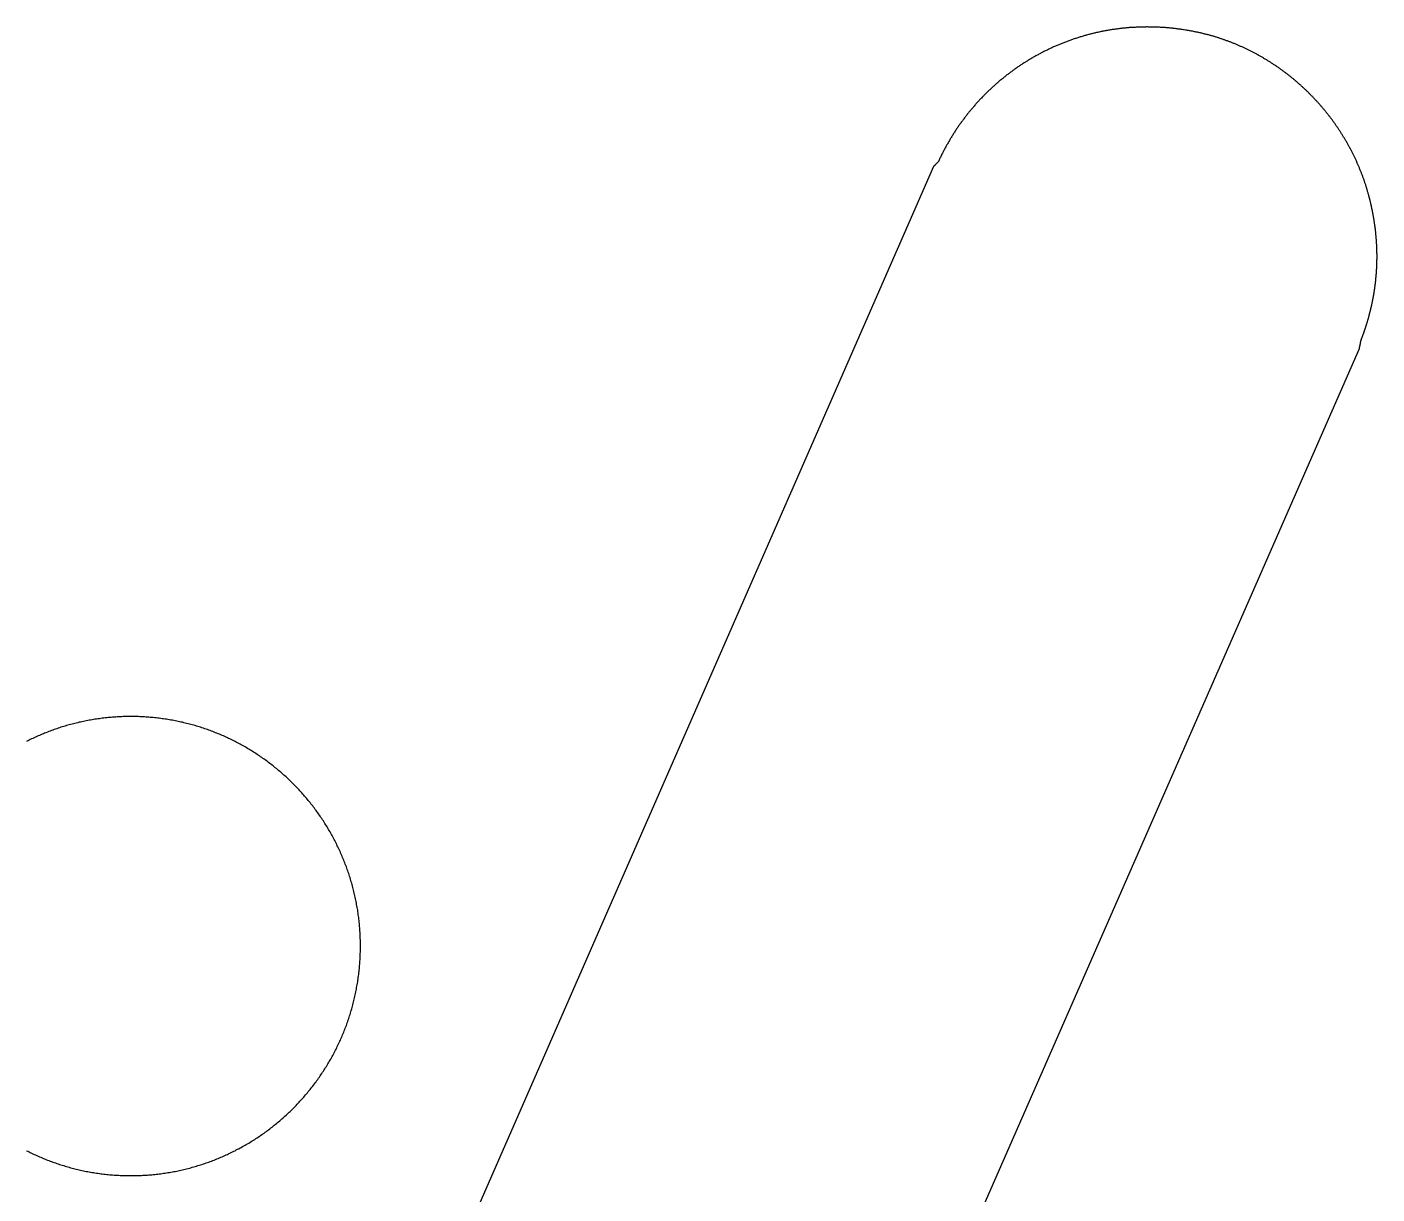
# Model space of a CAD drawing. Header units: millimetres. Extents: x -275 to 275, y -100 to 100.
# Drawn here: x 6.14 to 27.22, y -1.16 to 17.07 of the extents above; entities that cross this region are included whole.
import ezdxf

# ---------------------------------------------------------------- set-up
doc = ezdxf.new("R2010")
doc.units = ezdxf.units.MM

msp = doc.modelspace()

# ---------------------------------------------------------------- linework, layer by layer
for p, q in [((9.259, -10.338), (20.298, 14.894)), ((26.941, 12.038), (11.027, -24.248))]:
    msp.add_line(p, q)
for points in [[(26.969, 12.176), (26.971, 12.182), (26.974, 12.188), (26.976, 12.195), (26.978, 12.201), (26.981, 12.207), (26.983, 12.213), (26.985, 12.219), (26.988, 12.225), (26.99, 12.231), (26.992, 12.238), (26.995, 12.244), (26.997, 12.25), (26.999, 12.256), (27.001, 12.262), (27.004, 12.268), (27.006, 12.275), (27.008, 12.281), (27.01, 12.287), (27.012, 12.293), (27.015, 12.299), (27.017, 12.306), (27.019, 12.312), (27.021, 12.318), (27.023, 12.324), (27.025, 12.331), (27.028, 12.337), (27.03, 12.343), (27.032, 12.349), (27.034, 12.356), (27.036, 12.362), (27.038, 12.368), (27.04, 12.374), (27.042, 12.381), (27.044, 12.387), (27.046, 12.393), (27.048, 12.399), (27.05, 12.406), (27.052, 12.412), (27.054, 12.418), (27.056, 12.425), (27.058, 12.431), (27.06, 12.437), (27.062, 12.444), (27.064, 12.45), (27.066, 12.456), (27.068, 12.463), (27.07, 12.469), (27.071, 12.475), (27.073, 12.482), (27.075, 12.488), (27.077, 12.494), (27.079, 12.501), (27.081, 12.507), (27.083, 12.513), (27.084, 12.52), (27.086, 12.526), (27.088, 12.533), (27.09, 12.539), (27.091, 12.545), (27.093, 12.552), (27.095, 12.558), (27.097, 12.565), (27.098, 12.571), (27.1, 12.577), (27.102, 12.584), (27.103, 12.59), (27.105, 12.597), (27.107, 12.603), (27.108, 12.61), (27.11, 12.616), (27.112, 12.623), (27.113, 12.629), (27.115, 12.636), (27.116, 12.642), (27.118, 12.648), (27.12, 12.655), (27.121, 12.661), (27.123, 12.668), (27.124, 12.674), (27.126, 12.681), (27.127, 12.687), (27.129, 12.694), (27.13, 12.7), (27.132, 12.707), (27.133, 12.713), (27.135, 12.72), (27.136, 12.726), (27.137, 12.733), (27.139, 12.74), (27.14, 12.746), (27.142, 12.753), (27.143, 12.759), (27.144, 12.766), (27.146, 12.772), (27.147, 12.779), (27.148, 12.785), (27.15, 12.792), (27.151, 12.799), (27.152, 12.805), (27.154, 12.812), (27.155, 12.818), (27.156, 12.825), (27.157, 12.831), (27.159, 12.838), (27.16, 12.845), (27.161, 12.851), (27.162, 12.858), (27.163, 12.865), (27.164, 12.871), (27.166, 12.878), (27.167, 12.884), (27.168, 12.891), (27.169, 12.898), (27.17, 12.904), (27.171, 12.911), (27.172, 12.918), (27.173, 12.924), (27.174, 12.931), (27.176, 12.938), (27.177, 12.944), (27.178, 12.951), (27.179, 12.958), (27.18, 12.964), (27.181, 12.971), (27.182, 12.978), (27.182, 12.984), (27.183, 12.991), (27.184, 12.998), (27.185, 13.004), (27.186, 13.011), (27.187, 13.018), (27.188, 13.025), (27.189, 13.031), (27.19, 13.038), (27.191, 13.045), (27.191, 13.051), (27.192, 13.058), (27.193, 13.065), (27.194, 13.072), (27.195, 13.078), (27.195, 13.085), (27.196, 13.092), (27.197, 13.099), (27.198, 13.105), (27.198, 13.112), (27.199, 13.119), (27.2, 13.126), (27.2, 13.132), (27.201, 13.139), (27.202, 13.146), (27.202, 13.153), (27.203, 13.16), (27.204, 13.166), (27.204, 13.173), (27.205, 13.18), (27.205, 13.187), (27.206, 13.194), (27.207, 13.2), (27.207, 13.207), (27.208, 13.214), (27.208, 13.221), (27.209, 13.228), (27.209, 13.235), (27.21, 13.241), (27.21, 13.248), (27.21, 13.255), (27.211, 13.262), (27.211, 13.269), (27.212, 13.276), (27.212, 13.283), (27.213, 13.289), (27.213, 13.296), (27.213, 13.303), (27.214, 13.31), (27.214, 13.317), (27.214, 13.324), (27.215, 13.331), (27.215, 13.338), (27.215, 13.344), (27.215, 13.351), (27.216, 13.358), (27.216, 13.365), (27.216, 13.372), (27.216, 13.379), (27.216, 13.386), (27.217, 13.393), (27.217, 13.4), (27.217, 13.407), (27.217, 13.413), (27.217, 13.42), (27.217, 13.427), (27.217, 13.434), (27.218, 13.441), (27.218, 13.448), (27.218, 13.455), (27.218, 13.462), (27.218, 13.469), (27.218, 13.476), (27.218, 13.483), (27.218, 13.49), (27.218, 13.497), (27.218, 13.504), (27.218, 13.511), (27.218, 13.518), (27.218, 13.525), (27.217, 13.532), (27.217, 13.539), (27.217, 13.546), (27.217, 13.553), (27.217, 13.56), (27.217, 13.567), (27.217, 13.574), (27.216, 13.581), (27.216, 13.588), (27.216, 13.595), (27.216, 13.602), (27.216, 13.609), (27.215, 13.616), (27.215, 13.623), (27.215, 13.63), (27.214, 13.637), (27.214, 13.644), (27.214, 13.651), (27.213, 13.658), (27.213, 13.665), (27.213, 13.672), (27.212, 13.679), (27.212, 13.686), (27.212, 13.693), (27.211, 13.7), (27.211, 13.707), (27.21, 13.714), (27.21, 13.721), (27.209, 13.728), (27.209, 13.736), (27.208, 13.743), (27.208, 13.75), (27.207, 13.757), (27.207, 13.764), (27.206, 13.771), (27.205, 13.778), (27.205, 13.785), (27.204, 13.792), (27.204, 13.799), (27.203, 13.806), (27.202, 13.814), (27.202, 13.821), (27.201, 13.828), (27.2, 13.835), (27.2, 13.842), (27.199, 13.849), (27.198, 13.856), (27.197, 13.863), (27.197, 13.87), (27.196, 13.878), (27.195, 13.885), (27.194, 13.892), (27.193, 13.899), (27.192, 13.906), (27.192, 13.913), (27.191, 13.92), (27.19, 13.928), (27.189, 13.935), (27.188, 13.942), (27.187, 13.949), (27.186, 13.956), (27.185, 13.963), (27.184, 13.971), (27.183, 13.978), (27.182, 13.985), (27.181, 13.992), (27.18, 13.999), (27.179, 14.006), (27.178, 14.014), (27.177, 14.021), (27.176, 14.028), (27.175, 14.035), (27.174, 14.042), (27.173, 14.05), (27.171, 14.057), (27.17, 14.064), (27.169, 14.071), (27.168, 14.078), (27.167, 14.086), (27.165, 14.093), (27.164, 14.1), (27.163, 14.107), (27.162, 14.114), (27.16, 14.122), (27.159, 14.129), (27.158, 14.136), (27.156, 14.143), (27.155, 14.151), (27.154, 14.158), (27.152, 14.165), (27.151, 14.172), (27.149, 14.179), (27.148, 14.187), (27.147, 14.194), (27.145, 14.201), (27.144, 14.208), (27.142, 14.216), (27.141, 14.223), (27.139, 14.23), (27.138, 14.237), (27.136, 14.245), (27.134, 14.252), (27.133, 14.259), (27.131, 14.266), (27.13, 14.274), (27.128, 14.281), (27.126, 14.288), (27.125, 14.296), (27.123, 14.303), (27.121, 14.31), (27.12, 14.317), (27.118, 14.325), (27.116, 14.332), (27.114, 14.339), (27.113, 14.347), (27.111, 14.354), (27.109, 14.361), (27.107, 14.368), (27.105, 14.376), (27.104, 14.383), (27.102, 14.39), (27.1, 14.398), (27.098, 14.405), (27.096, 14.412), (27.094, 14.42), (27.092, 14.427), (27.09, 14.434), (27.088, 14.442), (27.085, 14.452), (27.082, 14.463), (27.079, 14.475), (27.076, 14.486), (27.072, 14.498), (27.069, 14.509), (27.066, 14.52), (27.062, 14.532), (27.059, 14.543), (27.055, 14.555), (27.052, 14.566), (27.048, 14.577), (27.045, 14.589), (27.041, 14.6), (27.037, 14.611), (27.034, 14.623), (27.03, 14.634), (27.026, 14.645), (27.022, 14.656), (27.019, 14.668), (27.015, 14.679), (27.011, 14.69), (27.007, 14.701), (27.003, 14.712), (26.999, 14.723), (26.995, 14.735), (26.99, 14.746), (26.986, 14.757), (26.982, 14.768), (26.978, 14.779), (26.974, 14.79), (26.969, 14.801), (26.965, 14.812), (26.961, 14.823), (26.956, 14.834), (26.952, 14.845), (26.947, 14.856), (26.943, 14.867), (26.938, 14.878), (26.934, 14.889), (26.929, 14.899), (26.924, 14.91), (26.92, 14.921), (26.915, 14.932), (26.91, 14.943), (26.905, 14.954), (26.901, 14.964), (26.896, 14.975), (26.891, 14.986), (26.886, 14.997), (26.881, 15.007), (26.876, 15.018), (26.871, 15.029), (26.866, 15.039), (26.861, 15.05), (26.855, 15.06), (26.85, 15.071), (26.845, 15.081), (26.84, 15.092), (26.834, 15.103), (26.829, 15.113), (26.824, 15.124), (26.818, 15.134), (26.813, 15.144), (26.807, 15.155), (26.802, 15.165), (26.796, 15.176), (26.791, 15.186), (26.785, 15.196), (26.78, 15.207), (26.774, 15.217), (26.768, 15.227), (26.763, 15.238), (26.757, 15.248), (26.751, 15.258), (26.745, 15.268), (26.739, 15.278), (26.733, 15.289), (26.728, 15.299), (26.722, 15.309), (26.716, 15.319), (26.71, 15.329), (26.703, 15.339), (26.697, 15.349), (26.691, 15.359), (26.685, 15.369), (26.679, 15.379), (26.673, 15.389), (26.666, 15.399), (26.66, 15.409), (26.654, 15.419), (26.648, 15.429), (26.641, 15.438), (26.635, 15.448), (26.628, 15.458), (26.622, 15.468), (26.615, 15.478), (26.609, 15.487), (26.602, 15.497), (26.596, 15.507), (26.589, 15.516), (26.582, 15.526), (26.576, 15.536), (26.569, 15.545), (26.562, 15.555), (26.555, 15.564), (26.549, 15.574), (26.542, 15.584), (26.535, 15.593), (26.528, 15.602), (26.521, 15.612), (26.514, 15.621), (26.507, 15.631), (26.5, 15.64), (26.493, 15.649), (26.486, 15.659), (26.479, 15.668), (26.472, 15.677), (26.465, 15.687), (26.457, 15.696), (26.45, 15.705), (26.443, 15.714), (26.436, 15.723), (26.428, 15.733), (26.421, 15.742), (26.414, 15.751), (26.406, 15.76), (26.399, 15.769), (26.391, 15.778), (26.384, 15.787), (26.376, 15.796), (26.369, 15.805), (26.361, 15.814), (26.353, 15.823), (26.346, 15.831), (26.338, 15.84), (26.331, 15.849), (26.323, 15.858), (26.315, 15.867), (26.307, 15.875), (26.299, 15.884), (26.292, 15.893), (26.284, 15.901), (26.276, 15.91), (26.268, 15.919), (26.26, 15.927), (26.252, 15.936), (26.244, 15.944), (26.236, 15.953), (26.228, 15.961), (26.22, 15.97), (26.212, 15.978), (26.204, 15.987), (26.196, 15.995), (26.187, 16.003), (26.179, 16.012), (26.171, 16.02), (26.163, 16.028), (26.154, 16.036), (26.146, 16.045), (26.138, 16.053), (26.129, 16.061), (26.121, 16.069), (26.113, 16.077), (26.104, 16.085), (26.096, 16.093), (26.087, 16.101), (26.079, 16.109), (26.07, 16.117), (26.061, 16.125), (26.053, 16.133), (26.044, 16.141), (26.036, 16.149), (26.027, 16.157), (26.018, 16.165), (26.009, 16.172), (26.001, 16.18), (25.992, 16.188), (25.983, 16.196), (25.974, 16.203), (25.965, 16.211), (25.957, 16.218), (25.948, 16.226), (25.939, 16.234), (25.93, 16.241), (25.921, 16.249), (25.912, 16.256), (25.903, 16.263), (25.894, 16.271), (25.885, 16.278), (25.876, 16.286), (25.866, 16.293), (25.857, 16.3), (25.848, 16.307), (25.839, 16.315), (25.83, 16.322), (25.821, 16.329), (25.811, 16.336), (25.802, 16.343), (25.793, 16.35), (25.783, 16.357), (25.774, 16.364), (25.765, 16.371), (25.755, 16.378), (25.746, 16.385), (25.736, 16.392), (25.727, 16.399), (25.717, 16.406), (25.708, 16.413), (25.698, 16.419), (25.689, 16.426), (25.679, 16.433), (25.67, 16.44), (25.66, 16.446), (25.65, 16.453), (25.641, 16.459), (25.631, 16.466), (25.621, 16.472), (25.612, 16.479), (25.602, 16.485), (25.592, 16.492), (25.582, 16.498), (25.572, 16.505), (25.563, 16.511), (25.553, 16.517), (25.543, 16.523), (25.533, 16.53), (25.523, 16.536), (25.513, 16.542), (25.503, 16.548), (25.493, 16.554), (25.483, 16.56), (25.473, 16.566), (25.463, 16.572), (25.453, 16.578), (25.443, 16.584), (25.433, 16.59), (25.423, 16.596), (25.413, 16.602), (25.402, 16.608), (25.392, 16.614), (25.382, 16.619), (25.372, 16.625), (25.362, 16.631), (25.351, 16.636), (25.341, 16.642), (25.331, 16.648), (25.32, 16.653), (25.31, 16.659), (25.3, 16.664), (25.289, 16.67), (25.279, 16.675), (25.268, 16.68), (25.258, 16.686), (25.247, 16.691), (25.237, 16.696), (25.227, 16.701), (25.216, 16.707), (25.205, 16.712), (25.195, 16.717), (25.184, 16.722), (25.174, 16.727), (25.163, 16.732), (25.153, 16.737), (25.142, 16.742), (25.131, 16.747), (25.121, 16.752), (25.11, 16.757), (25.099, 16.762), (25.088, 16.766), (25.078, 16.771), (25.067, 16.776), (25.056, 16.781), (25.045, 16.785), (25.034, 16.79), (25.024, 16.794), (25.013, 16.799), (25.002, 16.803), (24.991, 16.808), (24.98, 16.812), (24.969, 16.817), (24.958, 16.821), (24.947, 16.825), (24.936, 16.83), (24.925, 16.834), (24.914, 16.838), (24.903, 16.842), (24.892, 16.846), (24.881, 16.85), (24.87, 16.854), (24.859, 16.858), (24.848, 16.862), (24.837, 16.866), (24.826, 16.87), (24.815, 16.874), (24.803, 16.878), (24.792, 16.882), (24.781, 16.886), (24.77, 16.889), (24.759, 16.893), (24.747, 16.897), (24.736, 16.9), (24.725, 16.904), (24.714, 16.907), (24.702, 16.911), (24.691, 16.914), (24.68, 16.918), (24.668, 16.921), (24.657, 16.924), (24.645, 16.928), (24.634, 16.931), (24.623, 16.934), (24.611, 16.937), (24.6, 16.94), (24.588, 16.944), (24.577, 16.947), (24.565, 16.95), (24.554, 16.953), (24.542, 16.956), (24.531, 16.958), (24.519, 16.961), (24.508, 16.964), (24.496, 16.967), (24.485, 16.97), (24.473, 16.972), (24.462, 16.975), (24.45, 16.978), (24.438, 16.98), (24.427, 16.983), (24.415, 16.985), (24.403, 16.988), (24.392, 16.99), (24.38, 16.993), (24.367, 16.995), (24.351, 16.998), (24.335, 17.001), (24.32, 17.004), (24.304, 17.007), (24.288, 17.01), (24.272, 17.013), (24.257, 17.016), (24.241, 17.018), (24.225, 17.021), (24.209, 17.023), (24.194, 17.026), (24.178, 17.028), (24.162, 17.03), (24.147, 17.033), (24.131, 17.035), (24.115, 17.037), (24.1, 17.039), (24.084, 17.041), (24.068, 17.043), (24.053, 17.044), (24.037, 17.046), (24.022, 17.048), (24.006, 17.049), (23.99, 17.051), (23.975, 17.053), (23.959, 17.054), (23.944, 17.055), (23.928, 17.057), (23.913, 17.058), (23.897, 17.059), (23.882, 17.06), (23.866, 17.061), (23.851, 17.062), (23.836, 17.063), (23.82, 17.064), (23.805, 17.064), (23.789, 17.065), (23.774, 17.066), (23.759, 17.066), (23.743, 17.067), (23.728, 17.067), (23.713, 17.068), (23.697, 17.068), (23.682, 17.068), (23.667, 17.068), (23.652, 17.068), (23.636, 17.069), (23.621, 17.069), (23.606, 17.068), (23.591, 17.068), (23.575, 17.068), (23.56, 17.068), (23.545, 17.067), (23.53, 17.067), (23.515, 17.067), (23.5, 17.066), (23.485, 17.066), (23.47, 17.065), (23.455, 17.064), (23.439, 17.063), (23.424, 17.063), (23.409, 17.062), (23.394, 17.061), (23.379, 17.06), (23.364, 17.059), (23.35, 17.058), (23.335, 17.056), (23.32, 17.055), (23.305, 17.054), (23.29, 17.052), (23.275, 17.051), (23.26, 17.049), (23.245, 17.048), (23.231, 17.046), (23.216, 17.045), (23.201, 17.043), (23.186, 17.041), (23.172, 17.039), (23.157, 17.037), (23.142, 17.035), (23.128, 17.033), (23.113, 17.031), (23.098, 17.029), (23.084, 17.027), (23.069, 17.025), (23.055, 17.022), (23.04, 17.02), (23.025, 17.017), (23.011, 17.015), (22.996, 17.012), (22.982, 17.01), (22.968, 17.007), (22.953, 17.004), (22.939, 17.001), (22.924, 16.999), (22.91, 16.996), (22.896, 16.993), (22.881, 16.99), (22.867, 16.987), (22.853, 16.983), (22.838, 16.98), (22.824, 16.977), (22.81, 16.974), (22.796, 16.97), (22.782, 16.967), (22.767, 16.963), (22.753, 16.96), (22.739, 16.956), (22.725, 16.953), (22.711, 16.949), (22.697, 16.945), (22.683, 16.941), (22.669, 16.938), (22.655, 16.934), (22.641, 16.93), (22.627, 16.926), (22.613, 16.921), (22.599, 16.917), (22.585, 16.913), (22.572, 16.909), (22.558, 16.905), (22.544, 16.9), (22.53, 16.896), (22.517, 16.891), (22.503, 16.887), (22.489, 16.882), (22.476, 16.878), (22.462, 16.873), (22.448, 16.868), (22.435, 16.863), (22.421, 16.859), (22.408, 16.854), (22.394, 16.849), (22.381, 16.844), (22.367, 16.839), (22.354, 16.833), (22.34, 16.828), (22.327, 16.823), (22.314, 16.818), (22.3, 16.813), (22.287, 16.807), (22.274, 16.802), (22.26, 16.796), (22.247, 16.791), (22.234, 16.785), (22.221, 16.78), (22.208, 16.774), (22.195, 16.768), (22.181, 16.762), (22.168, 16.757), (22.155, 16.751), (22.142, 16.745), (22.129, 16.739), (22.116, 16.733), (22.104, 16.727), (22.091, 16.72), (22.078, 16.714), (22.065, 16.708), (22.052, 16.702), (22.039, 16.695), (22.027, 16.689), (22.014, 16.683), (22.001, 16.676), (21.989, 16.67), (21.976, 16.663), (21.963, 16.656), (21.951, 16.65), (21.938, 16.643), (21.926, 16.636), (21.913, 16.629), (21.901, 16.623), (21.888, 16.616), (21.876, 16.609), (21.864, 16.602), (21.851, 16.595), (21.839, 16.588), (21.827, 16.58), (21.814, 16.573), (21.802, 16.566), (21.79, 16.559), (21.778, 16.551), (21.766, 16.544), (21.754, 16.536), (21.742, 16.529), (21.73, 16.521), (21.718, 16.514), (21.706, 16.506), (21.694, 16.499), (21.682, 16.491), (21.67, 16.483), (21.658, 16.475), (21.646, 16.468), (21.635, 16.46), (21.623, 16.452), (21.611, 16.444), (21.6, 16.436), (21.588, 16.428), (21.576, 16.419), (21.565, 16.411), (21.553, 16.403), (21.542, 16.395), (21.53, 16.387), (21.519, 16.378), (21.508, 16.37), (21.496, 16.361), (21.485, 16.353), (21.474, 16.344), (21.462, 16.336), (21.451, 16.327), (21.44, 16.319), (21.429, 16.31), (21.418, 16.301), (21.407, 16.292), (21.396, 16.284), (21.385, 16.275), (21.374, 16.266), (21.363, 16.257), (21.352, 16.248), (21.341, 16.239), (21.33, 16.23), (21.319, 16.221), (21.308, 16.212), (21.298, 16.202), (21.287, 16.193), (21.276, 16.184), (21.266, 16.175), (21.255, 16.165), (21.245, 16.156), (21.234, 16.146), (21.224, 16.137), (21.213, 16.127), (21.203, 16.118), (21.193, 16.108), (21.182, 16.099), (21.172, 16.089), (21.162, 16.079), (21.152, 16.069), (21.141, 16.06), (21.131, 16.05), (21.121, 16.04), (21.111, 16.03), (21.101, 16.02), (21.091, 16.01), (21.081, 16), (21.071, 15.99), (21.062, 15.98), (21.052, 15.97), (21.042, 15.959), (21.032, 15.949), (21.023, 15.939), (21.013, 15.929), (21.003, 15.918), (20.994, 15.908), (20.984, 15.897), (20.975, 15.887), (20.965, 15.877), (20.956, 15.866), (20.947, 15.855), (20.937, 15.845), (20.928, 15.834), (20.919, 15.823), (20.91, 15.813), (20.9, 15.802), (20.891, 15.791), (20.882, 15.78), (20.873, 15.77), (20.864, 15.759), (20.855, 15.748), (20.846, 15.737), (20.837, 15.726), (20.829, 15.715), (20.82, 15.704), (20.811, 15.692), (20.802, 15.681), (20.794, 15.67), (20.785, 15.659), (20.777, 15.648), (20.768, 15.636), (20.76, 15.625), (20.751, 15.614), (20.743, 15.602), (20.734, 15.591), (20.726, 15.579), (20.718, 15.568), (20.71, 15.556), (20.701, 15.545), (20.693, 15.533), (20.685, 15.522), (20.677, 15.51), (20.669, 15.498), (20.661, 15.487), (20.653, 15.475), (20.645, 15.463), (20.638, 15.451), (20.63, 15.439), (20.622, 15.427), (20.614, 15.416), (20.607, 15.404), (20.599, 15.392), (20.592, 15.38), (20.584, 15.368), (20.577, 15.355), (20.569, 15.343), (20.562, 15.331), (20.555, 15.319), (20.547, 15.307), (20.54, 15.295), (20.533, 15.282), (20.526, 15.27), (20.519, 15.258), (20.512, 15.245), (20.505, 15.233), (20.498, 15.221), (20.491, 15.208), (20.484, 15.196), (20.477, 15.183), (20.471, 15.171), (20.464, 15.158), (20.457, 15.145), (20.451, 15.133), (20.444, 15.12), (20.438, 15.107), (20.431, 15.095), (20.425, 15.082), (20.419, 15.069), (20.412, 15.056), (20.406, 15.044), (20.4, 15.031), (20.394, 15.018), (20.388, 15.005), (20.381, 14.992), (20.375, 14.979), (20.369, 14.966)], [(20.369, 14.966), (20.368, 14.964), (20.366, 14.962), (20.364, 14.96), (20.362, 14.958), (20.36, 14.957), (20.358, 14.955), (20.357, 14.953), (20.355, 14.951), (20.353, 14.95), (20.351, 14.948), (20.35, 14.946), (20.348, 14.944), (20.346, 14.943), (20.345, 14.941), (20.343, 14.94), (20.341, 14.938), (20.34, 14.936), (20.338, 14.935), (20.337, 14.933), (20.335, 14.932), (20.334, 14.93), (20.332, 14.929), (20.331, 14.927), (20.33, 14.926), (20.328, 14.925), (20.327, 14.923), (20.326, 14.922), (20.324, 14.921), (20.323, 14.92), (20.322, 14.918), (20.321, 14.917), (20.32, 14.916), (20.319, 14.915), (20.318, 14.914), (20.317, 14.914), (20.316, 14.913), (20.316, 14.912), (20.315, 14.911), (20.314, 14.91), (20.313, 14.91), (20.313, 14.909), (20.312, 14.908), (20.312, 14.908), (20.311, 14.907), (20.31, 14.907), (20.31, 14.906), (20.31, 14.906), (20.309, 14.905), (20.309, 14.905), (20.308, 14.904), (20.308, 14.904), (20.307, 14.904), (20.307, 14.903), (20.307, 14.903), (20.306, 14.902), (20.306, 14.902), (20.306, 14.902), (20.305, 14.901), (20.305, 14.901), (20.305, 14.901), (20.304, 14.901), (20.304, 14.9), (20.304, 14.9), (20.304, 14.9), (20.303, 14.9), (20.303, 14.899), (20.303, 14.899), (20.303, 14.899), (20.303, 14.899), (20.302, 14.899), (20.302, 14.898), (20.302, 14.898), (20.302, 14.898), (20.302, 14.898), (20.302, 14.898), (20.302, 14.898), (20.301, 14.898), (20.301, 14.897), (20.301, 14.897), (20.301, 14.897), (20.301, 14.897), (20.301, 14.897), (20.301, 14.897), (20.301, 14.897), (20.3, 14.897), (20.3, 14.896), (20.3, 14.896), (20.3, 14.896), (20.3, 14.896), (20.3, 14.896), (20.3, 14.896), (20.3, 14.896), (20.3, 14.896), (20.3, 14.896), (20.3, 14.896), (20.3, 14.896), (20.299, 14.896), (20.299, 14.896), (20.299, 14.895), (20.299, 14.895), (20.299, 14.895), (20.299, 14.895), (20.299, 14.895), (20.299, 14.895), (20.299, 14.895), (20.299, 14.895), (20.299, 14.895), (20.299, 14.895), (20.299, 14.895), (20.299, 14.895), (20.299, 14.895), (20.299, 14.895), (20.299, 14.895), (20.299, 14.895), (20.299, 14.895), (20.299, 14.895), (20.299, 14.895), (20.299, 14.895), (20.299, 14.895), (20.299, 14.895), (20.299, 14.895), (20.299, 14.895), (20.299, 14.895), (20.298, 14.895), (20.298, 14.895), (20.298, 14.895), (20.298, 14.895), (20.298, 14.894), (20.298, 14.894), (20.298, 14.894), (20.298, 14.894), (20.298, 14.894), (20.298, 14.894), (20.298, 14.894), (20.298, 14.894), (20.298, 14.894), (20.298, 14.894), (20.298, 14.894), (20.298, 14.894), (20.298, 14.894), (20.298, 14.894), (20.298, 14.894), (20.298, 14.894), (20.298, 14.894), (20.298, 14.894), (20.298, 14.894), (20.298, 14.894), (20.298, 14.894), (20.298, 14.894), (20.298, 14.894), (20.298, 14.894), (20.298, 14.894), (20.298, 14.894), (20.298, 14.894), (20.298, 14.894), (20.298, 14.894), (20.298, 14.894), (20.298, 14.894), (20.298, 14.894), (20.298, 14.894), (20.298, 14.894), (20.298, 14.894), (20.298, 14.894), (20.298, 14.894), (20.298, 14.894), (20.298, 14.894), (20.298, 14.894), (20.298, 14.894), (20.298, 14.894), (20.298, 14.894), (20.298, 14.894), (20.298, 14.894), (20.298, 14.894), (20.298, 14.894), (20.298, 14.894), (20.298, 14.894), (20.298, 14.894), (20.298, 14.894), (20.298, 14.894), (20.298, 14.894), (20.298, 14.894), (20.298, 14.894), (20.298, 14.894), (20.298, 14.894), (20.298, 14.894), (20.298, 14.894), (20.298, 14.894), (20.298, 14.894), (20.298, 14.894), (20.298, 14.894), (20.298, 14.894), (20.298, 14.894), (20.298, 14.894), (20.298, 14.894), (20.298, 14.894), (20.298, 14.894), (20.298, 14.894), (20.298, 14.894), (20.298, 14.894), (20.298, 14.894), (20.298, 14.894), (20.298, 14.894), (20.298, 14.894), (20.298, 14.894), (20.298, 14.894), (20.298, 14.894), (20.298, 14.894), (20.298, 14.894), (20.298, 14.894), (20.298, 14.894), (20.298, 14.894), (20.298, 14.894), (20.298, 14.894), (20.298, 14.894), (20.298, 14.894)], [(26.941, 12.038), (26.941, 12.038), (26.941, 12.038), (26.941, 12.038), (26.941, 12.038), (26.941, 12.038), (26.941, 12.038), (26.941, 12.038), (26.941, 12.038), (26.941, 12.038), (26.941, 12.038), (26.941, 12.038), (26.941, 12.038), (26.941, 12.038), (26.941, 12.038), (26.941, 12.038), (26.941, 12.038), (26.941, 12.038), (26.941, 12.038), (26.941, 12.038), (26.941, 12.038), (26.941, 12.038), (26.941, 12.038), (26.941, 12.038), (26.941, 12.038), (26.941, 12.038), (26.941, 12.038), (26.941, 12.038), (26.941, 12.038), (26.941, 12.038), (26.941, 12.038), (26.941, 12.038), (26.941, 12.038), (26.941, 12.038), (26.941, 12.038), (26.941, 12.038), (26.941, 12.038), (26.941, 12.038), (26.941, 12.038), (26.941, 12.038), (26.941, 12.038), (26.941, 12.038), (26.941, 12.038), (26.941, 12.038), (26.941, 12.038), (26.941, 12.038), (26.941, 12.038), (26.941, 12.038), (26.941, 12.038), (26.941, 12.038), (26.941, 12.038), (26.941, 12.038), (26.941, 12.038), (26.941, 12.038), (26.941, 12.038), (26.941, 12.038), (26.941, 12.038), (26.941, 12.038), (26.941, 12.038), (26.941, 12.038), (26.941, 12.038), (26.941, 12.038), (26.941, 12.038), (26.941, 12.038), (26.941, 12.038), (26.941, 12.038), (26.941, 12.038), (26.941, 12.038), (26.941, 12.038), (26.941, 12.038), (26.941, 12.038), (26.941, 12.039), (26.941, 12.039), (26.941, 12.039), (26.941, 12.039), (26.941, 12.039), (26.941, 12.039), (26.942, 12.039), (26.942, 12.039), (26.942, 12.039), (26.942, 12.039), (26.942, 12.039), (26.942, 12.039), (26.942, 12.039), (26.942, 12.039), (26.942, 12.039), (26.942, 12.039), (26.942, 12.039), (26.942, 12.039), (26.942, 12.039), (26.942, 12.039), (26.942, 12.039), (26.942, 12.039), (26.942, 12.039), (26.942, 12.039), (26.942, 12.039), (26.942, 12.039), (26.942, 12.039), (26.942, 12.039), (26.942, 12.039), (26.942, 12.039), (26.942, 12.039), (26.942, 12.039), (26.942, 12.04), (26.942, 12.04), (26.942, 12.04), (26.942, 12.04), (26.942, 12.04), (26.942, 12.04), (26.942, 12.04), (26.942, 12.04), (26.942, 12.04), (26.942, 12.04), (26.942, 12.04), (26.942, 12.04), (26.942, 12.04), (26.942, 12.041), (26.942, 12.041), (26.942, 12.041), (26.942, 12.041), (26.942, 12.041), (26.942, 12.041), (26.942, 12.041), (26.942, 12.041), (26.942, 12.041), (26.942, 12.041), (26.942, 12.042), (26.942, 12.042), (26.942, 12.042), (26.942, 12.042), (26.942, 12.042), (26.942, 12.042), (26.942, 12.043), (26.942, 12.043), (26.942, 12.043), (26.942, 12.043), (26.943, 12.043), (26.943, 12.043), (26.943, 12.044), (26.943, 12.044), (26.943, 12.044), (26.943, 12.044), (26.943, 12.045), (26.943, 12.045), (26.943, 12.045), (26.943, 12.045), (26.943, 12.046), (26.943, 12.046), (26.943, 12.046), (26.943, 12.047), (26.943, 12.047), (26.943, 12.047), (26.944, 12.048), (26.944, 12.048), (26.944, 12.049), (26.944, 12.049), (26.944, 12.049), (26.944, 12.05), (26.944, 12.05), (26.944, 12.051), (26.944, 12.051), (26.944, 12.052), (26.945, 12.052), (26.945, 12.053), (26.945, 12.053), (26.945, 12.054), (26.945, 12.055), (26.945, 12.056), (26.945, 12.056), (26.946, 12.057), (26.946, 12.058), (26.946, 12.058), (26.946, 12.059), (26.946, 12.06), (26.946, 12.061), (26.947, 12.062), (26.947, 12.063), (26.947, 12.064), (26.947, 12.065), (26.948, 12.066), (26.948, 12.067), (26.948, 12.069), (26.948, 12.07), (26.949, 12.071), (26.949, 12.073), (26.949, 12.074), (26.949, 12.076), (26.95, 12.077), (26.95, 12.079), (26.95, 12.081), (26.951, 12.082), (26.951, 12.084), (26.952, 12.086), (26.952, 12.088), (26.953, 12.091), (26.953, 12.093), (26.953, 12.095), (26.954, 12.098), (26.954, 12.1), (26.955, 12.103), (26.956, 12.106), (26.956, 12.108), (26.957, 12.111), (26.957, 12.114), (26.958, 12.117), (26.958, 12.119), (26.959, 12.122), (26.959, 12.125), (26.96, 12.127), (26.96, 12.13), (26.961, 12.133), (26.961, 12.136), (26.962, 12.139), (26.962, 12.142), (26.963, 12.144), (26.964, 12.147), (26.964, 12.15), (26.965, 12.153), (26.965, 12.156), (26.966, 12.159), (26.966, 12.162), (26.967, 12.165), (26.967, 12.168), (26.968, 12.171), (26.968, 12.174), (26.969, 12.176)], [(6.129, -0.487), (6.149, -0.497), (6.169, -0.507), (6.189, -0.516), (6.209, -0.526), (6.229, -0.536), (6.249, -0.545), (6.27, -0.554), (6.29, -0.564), (6.31, -0.573), (6.331, -0.582), (6.351, -0.591), (6.372, -0.599), (6.393, -0.608), (6.413, -0.616), (6.434, -0.625), (6.455, -0.633), (6.476, -0.641), (6.497, -0.649), (6.518, -0.657), (6.539, -0.664), (6.56, -0.672), (6.581, -0.679), (6.603, -0.687), (6.624, -0.694), (6.646, -0.701), (6.667, -0.708), (6.689, -0.715), (6.71, -0.721), (6.732, -0.728), (6.753, -0.734), (6.775, -0.741), (6.797, -0.747), (6.819, -0.753), (6.841, -0.758), (6.863, -0.764), (6.885, -0.77), (6.907, -0.775), (6.929, -0.781), (6.951, -0.786), (6.973, -0.791), (6.996, -0.796), (7.018, -0.8), (7.041, -0.805), (7.063, -0.81), (7.085, -0.814), (7.108, -0.818), (7.131, -0.822), (7.153, -0.826), (7.176, -0.83), (7.199, -0.833), (7.221, -0.837), (7.244, -0.84), (7.267, -0.843), (7.29, -0.847), (7.313, -0.849), (7.336, -0.852), (7.359, -0.855), (7.382, -0.857), (7.405, -0.86), (7.429, -0.862), (7.452, -0.864), (7.475, -0.866), (7.498, -0.868), (7.522, -0.869), (7.545, -0.871), (7.569, -0.872), (7.592, -0.873), (7.616, -0.874), (7.639, -0.875), (7.663, -0.876), (7.687, -0.876), (7.71, -0.876), (7.734, -0.877), (7.758, -0.877), (7.781, -0.877), (7.805, -0.876), (7.829, -0.876), (7.852, -0.876), (7.876, -0.875), (7.9, -0.874), (7.923, -0.873), (7.947, -0.872), (7.97, -0.871), (7.993, -0.869), (8.017, -0.868), (8.04, -0.866), (8.063, -0.864), (8.087, -0.862), (8.11, -0.86), (8.133, -0.857), (8.156, -0.855), (8.179, -0.852), (8.202, -0.849), (8.225, -0.847), (8.248, -0.843), (8.271, -0.84), (8.294, -0.837), (8.317, -0.833), (8.339, -0.83), (8.362, -0.826), (8.385, -0.822), (8.407, -0.818), (8.43, -0.814), (8.452, -0.81), (8.475, -0.805), (8.497, -0.8), (8.52, -0.796), (8.542, -0.791), (8.564, -0.786), (8.586, -0.781), (8.608, -0.775), (8.63, -0.77), (8.653, -0.764), (8.674, -0.758), (8.696, -0.753), (8.718, -0.747), (8.74, -0.741), (8.762, -0.734), (8.784, -0.728), (8.805, -0.721), (8.827, -0.715), (8.848, -0.708), (8.87, -0.701), (8.891, -0.694), (8.912, -0.687), (8.934, -0.679), (8.955, -0.672), (8.976, -0.664), (8.997, -0.657), (9.018, -0.649), (9.039, -0.641), (9.06, -0.633), (9.081, -0.625), (9.102, -0.616), (9.123, -0.608), (9.143, -0.599), (9.164, -0.591), (9.184, -0.582), (9.205, -0.573), (9.225, -0.564), (9.246, -0.554), (9.266, -0.545), (9.286, -0.536), (9.306, -0.526), (9.326, -0.516), (9.346, -0.507), (9.366, -0.497), (9.386, -0.487), (9.406, -0.476), (9.425, -0.466), (9.445, -0.456), (9.465, -0.445), (9.484, -0.435), (9.503, -0.424), (9.523, -0.413), (9.542, -0.402), (9.561, -0.391), (9.58, -0.38), (9.599, -0.368), (9.618, -0.357), (9.637, -0.345), (9.656, -0.334), (9.675, -0.322), (9.693, -0.31), (9.712, -0.298), (9.731, -0.286), (9.749, -0.274), (9.767, -0.261), (9.786, -0.249), (9.804, -0.236), (9.822, -0.223), (9.84, -0.211), (9.858, -0.198), (9.876, -0.185), (9.893, -0.172), (9.911, -0.159), (9.929, -0.145), (9.946, -0.132), (9.964, -0.118), (9.981, -0.105), (9.998, -0.091), (10.015, -0.077), (10.032, -0.063), (10.049, -0.049), (10.066, -0.035), (10.083, -0.021), (10.1, -0.006), (10.116, 0.008), (10.133, 0.023), (10.149, 0.037), (10.166, 0.052), (10.182, 0.067), (10.198, 0.082), (10.214, 0.097), (10.23, 0.112), (10.246, 0.127), (10.262, 0.143), (10.278, 0.158), (10.293, 0.174), (10.309, 0.189), (10.324, 0.205), (10.34, 0.221), (10.355, 0.237), (10.37, 0.253), (10.385, 0.269), (10.4, 0.285), (10.415, 0.301), (10.43, 0.318), (10.444, 0.334), (10.459, 0.351), (10.473, 0.367), (10.488, 0.384), (10.502, 0.401), (10.516, 0.418), (10.53, 0.435), (10.544, 0.452), (10.558, 0.469), (10.572, 0.486), (10.585, 0.504), (10.599, 0.521), (10.612, 0.538), (10.626, 0.556), (10.639, 0.574), (10.652, 0.591), (10.665, 0.609), (10.678, 0.627), (10.691, 0.645), (10.703, 0.663), (10.716, 0.682), (10.728, 0.7), (10.741, 0.718), (10.753, 0.737), (10.765, 0.755), (10.777, 0.774), (10.789, 0.792), (10.801, 0.811), (10.812, 0.83), (10.824, 0.849), (10.835, 0.868), (10.847, 0.887), (10.858, 0.906), (10.869, 0.925), (10.88, 0.944), (10.891, 0.964), (10.902, 0.983), (10.912, 1.002), (10.923, 1.022), (10.933, 1.042), (10.944, 1.061), (10.954, 1.081), (10.964, 1.101), (10.974, 1.121), (10.983, 1.141), (10.993, 1.161), (11.003, 1.181), (11.012, 1.201), (11.022, 1.222), (11.031, 1.242), (11.04, 1.262), (11.049, 1.283), (11.058, 1.303), (11.066, 1.324), (11.075, 1.344), (11.083, 1.365), (11.092, 1.386), (11.1, 1.407), (11.108, 1.428), (11.116, 1.449), (11.124, 1.47), (11.131, 1.491), (11.139, 1.512), (11.146, 1.533), (11.154, 1.555), (11.161, 1.576), (11.168, 1.597), (11.175, 1.619), (11.182, 1.64), (11.188, 1.662), (11.195, 1.684), (11.201, 1.705), (11.208, 1.727), (11.214, 1.749), (11.22, 1.771), (11.226, 1.793), (11.231, 1.815), (11.237, 1.837), (11.242, 1.859), (11.248, 1.881), (11.253, 1.903), (11.258, 1.925), (11.263, 1.948), (11.267, 1.97), (11.272, 1.992), (11.277, 2.015), (11.281, 2.037), (11.285, 2.06), (11.289, 2.082), (11.293, 2.105), (11.297, 2.128), (11.301, 2.15), (11.304, 2.173), (11.307, 2.196), (11.311, 2.219), (11.314, 2.242), (11.317, 2.265), (11.319, 2.288), (11.322, 2.311), (11.324, 2.334), (11.327, 2.357), (11.329, 2.38), (11.331, 2.404), (11.333, 2.427), (11.335, 2.45), (11.336, 2.474), (11.338, 2.497), (11.339, 2.52), (11.34, 2.544), (11.341, 2.567), (11.342, 2.591), (11.343, 2.615), (11.343, 2.638), (11.344, 2.662), (11.344, 2.686), (11.344, 2.709), (11.344, 2.733), (11.344, 2.757), (11.343, 2.781), (11.343, 2.804), (11.342, 2.828), (11.341, 2.851), (11.34, 2.875), (11.339, 2.898), (11.338, 2.922), (11.336, 2.945), (11.335, 2.969), (11.333, 2.992), (11.331, 3.015), (11.329, 3.038), (11.327, 3.062), (11.324, 3.085), (11.322, 3.108), (11.319, 3.131), (11.317, 3.154), (11.314, 3.177), (11.311, 3.2), (11.307, 3.223), (11.304, 3.246), (11.301, 3.268), (11.297, 3.291), (11.293, 3.314), (11.289, 3.336), (11.285, 3.359), (11.281, 3.382), (11.277, 3.404), (11.272, 3.427), (11.267, 3.449), (11.263, 3.471), (11.258, 3.494), (11.253, 3.516), (11.248, 3.538), (11.242, 3.56), (11.237, 3.582), (11.231, 3.604), (11.226, 3.626), (11.22, 3.648), (11.214, 3.67), (11.208, 3.692), (11.201, 3.714), (11.195, 3.735), (11.188, 3.757), (11.182, 3.779), (11.175, 3.8), (11.168, 3.822), (11.161, 3.843), (11.154, 3.864), (11.146, 3.886), (11.139, 3.907), (11.131, 3.928), (11.124, 3.949), (11.116, 3.97), (11.108, 3.991), (11.1, 4.012), (11.092, 4.033), (11.083, 4.054), (11.075, 4.074), (11.066, 4.095), (11.058, 4.116), (11.049, 4.136), (11.04, 4.157), (11.031, 4.177), (11.022, 4.197), (11.012, 4.218), (11.003, 4.238), (10.993, 4.258), (10.983, 4.278), (10.974, 4.298), (10.964, 4.318), (10.954, 4.338), (10.944, 4.357), (10.933, 4.377), (10.923, 4.397), (10.912, 4.416), (10.902, 4.436), (10.891, 4.455), (10.88, 4.475), (10.869, 4.494), (10.858, 4.513), (10.847, 4.532), (10.835, 4.551), (10.824, 4.57), (10.812, 4.589), (10.801, 4.608), (10.789, 4.627), (10.777, 4.645), (10.765, 4.664), (10.753, 4.682), (10.741, 4.701), (10.728, 4.719), (10.716, 4.737), (10.703, 4.755), (10.691, 4.774), (10.678, 4.792), (10.665, 4.81), (10.652, 4.827), (10.639, 4.845), (10.626, 4.863), (10.612, 4.88), (10.599, 4.898), (10.585, 4.915), (10.572, 4.933), (10.558, 4.95), (10.544, 4.967), (10.53, 4.984), (10.516, 5.001), (10.502, 5.018), (10.488, 5.035), (10.473, 5.052), (10.459, 5.068), (10.444, 5.085), (10.43, 5.101), (10.415, 5.118), (10.4, 5.134), (10.385, 5.15), (10.37, 5.166), (10.355, 5.182), (10.34, 5.198), (10.324, 5.214), (10.309, 5.23), (10.293, 5.245), (10.278, 5.261), (10.262, 5.276), (10.246, 5.292), (10.23, 5.307), (10.214, 5.322), (10.198, 5.337), (10.182, 5.352), (10.166, 5.367), (10.149, 5.381), (10.133, 5.396), (10.116, 5.411), (10.1, 5.425), (10.083, 5.439), (10.066, 5.454), (10.049, 5.468), (10.032, 5.482), (10.015, 5.496), (9.998, 5.51), (9.981, 5.523), (9.964, 5.537), (9.946, 5.551), (9.929, 5.564), (9.911, 5.577), (9.893, 5.591), (9.876, 5.604), (9.858, 5.617), (9.84, 5.63), (9.822, 5.642), (9.804, 5.655), (9.786, 5.668), (9.767, 5.68), (9.749, 5.692), (9.731, 5.705), (9.712, 5.717), (9.693, 5.729), (9.675, 5.741), (9.656, 5.752), (9.637, 5.764), (9.618, 5.776), (9.599, 5.787), (9.58, 5.798), (9.561, 5.81), (9.542, 5.821), (9.523, 5.832), (9.503, 5.843), (9.484, 5.853), (9.465, 5.864), (9.445, 5.875), (9.425, 5.885), (9.406, 5.895), (9.386, 5.905), (9.366, 5.916), (9.346, 5.925), (9.326, 5.935), (9.306, 5.945), (9.286, 5.955), (9.266, 5.964), (9.246, 5.973), (9.225, 5.983), (9.205, 5.992), (9.184, 6.001), (9.164, 6.009), (9.143, 6.018), (9.123, 6.027), (9.102, 6.035), (9.081, 6.043), (9.06, 6.052), (9.039, 6.06), (9.018, 6.068), (8.997, 6.076), (8.976, 6.083), (8.955, 6.091), (8.934, 6.098), (8.912, 6.106), (8.891, 6.113), (8.87, 6.12), (8.848, 6.127), (8.827, 6.134), (8.805, 6.14), (8.784, 6.147), (8.762, 6.153), (8.74, 6.159), (8.718, 6.165), (8.696, 6.171), (8.674, 6.177), (8.653, 6.183), (8.63, 6.189), (8.608, 6.194), (8.586, 6.199), (8.564, 6.205), (8.542, 6.21), (8.52, 6.214), (8.497, 6.219), (8.475, 6.224), (8.452, 6.228), (8.43, 6.233), (8.407, 6.237), (8.385, 6.241), (8.362, 6.245), (8.339, 6.249), (8.317, 6.252), (8.294, 6.256), (8.271, 6.259), (8.248, 6.262), (8.225, 6.265), (8.202, 6.268), (8.179, 6.271), (8.156, 6.274), (8.133, 6.276), (8.11, 6.279), (8.087, 6.281), (8.063, 6.283), (8.04, 6.285), (8.017, 6.286), (7.993, 6.288), (7.97, 6.289), (7.947, 6.291), (7.923, 6.292), (7.9, 6.293), (7.876, 6.294), (7.852, 6.294), (7.829, 6.295), (7.805, 6.295), (7.781, 6.296), (7.758, 6.296), (7.734, 6.296), (7.71, 6.295), (7.687, 6.295), (7.663, 6.294), (7.639, 6.294), (7.616, 6.293), (7.592, 6.292), (7.569, 6.291), (7.545, 6.289), (7.522, 6.288), (7.498, 6.286), (7.475, 6.285), (7.452, 6.283), (7.429, 6.281), (7.405, 6.279), (7.382, 6.276), (7.359, 6.274), (7.336, 6.271), (7.313, 6.268), (7.29, 6.265), (7.267, 6.262), (7.244, 6.259), (7.221, 6.256), (7.199, 6.252), (7.176, 6.249), (7.153, 6.245), (7.131, 6.241), (7.108, 6.237), (7.085, 6.233), (7.063, 6.228), (7.041, 6.224), (7.018, 6.219), (6.996, 6.214), (6.973, 6.21), (6.951, 6.205), (6.929, 6.199), (6.907, 6.194), (6.885, 6.189), (6.863, 6.183), (6.841, 6.177), (6.819, 6.171), (6.797, 6.165), (6.775, 6.159), (6.753, 6.153), (6.732, 6.147), (6.71, 6.14), (6.689, 6.134), (6.667, 6.127), (6.646, 6.12), (6.624, 6.113), (6.603, 6.106), (6.581, 6.098), (6.56, 6.091), (6.539, 6.083), (6.518, 6.076), (6.497, 6.068), (6.476, 6.06), (6.455, 6.052), (6.434, 6.043), (6.413, 6.035), (6.393, 6.027), (6.372, 6.018), (6.351, 6.009), (6.331, 6.001), (6.31, 5.992), (6.29, 5.983), (6.27, 5.973), (6.249, 5.964), (6.229, 5.955), (6.209, 5.945), (6.189, 5.935), (6.169, 5.925), (6.149, 5.916), (6.129, 5.905)]]:
    msp.add_lwpolyline(points)

doc.saveas('drawing.dxf')
